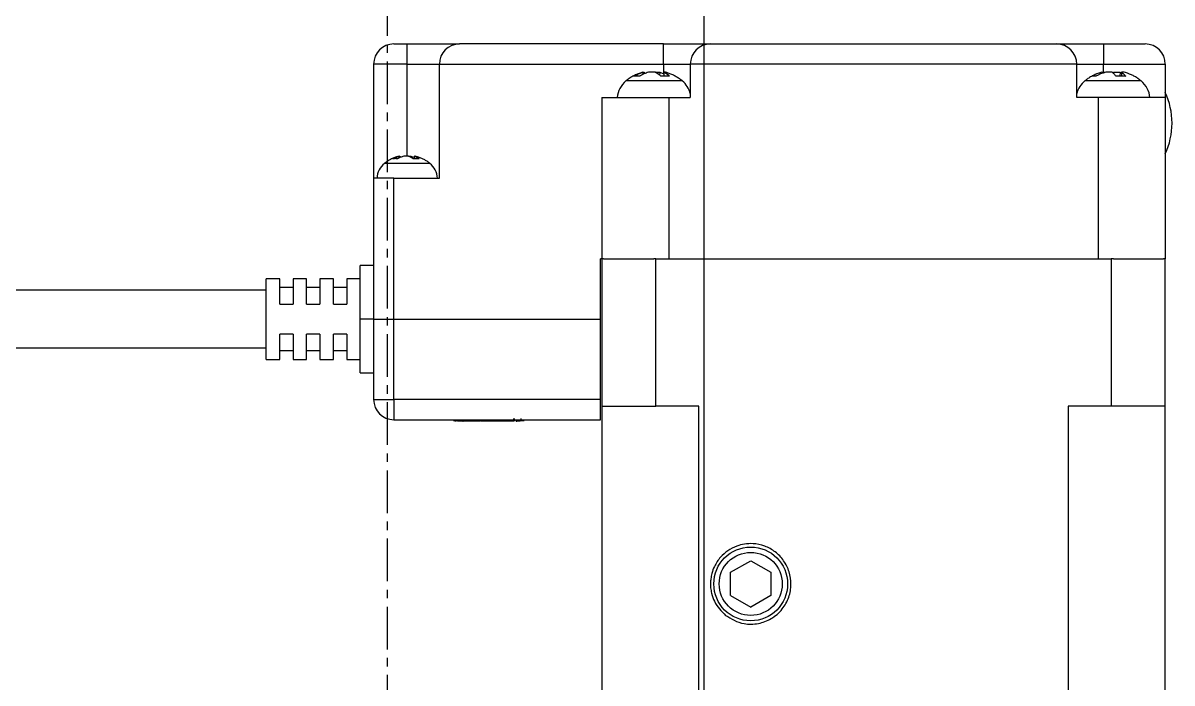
# Model space of a CAD drawing. Extents: x 500 to 100500, y -14500 to 21140.
# Drawn here: x 7357.6 to 7443.2, y -9744.6 to -9695.4 of the extents above; entities that cross this region are included whole.
import ezdxf

# ---------------------------------------------------------------- set-up
doc = ezdxf.new("R2010")
doc.units = 0
doc.linetypes.add('CENTER', pattern=[10.16, 6.35, -1.27, 1.27, -1.27])
doc.layers.get('0').update_dxf_attribs({"linetype": 'CONTINUOUS'})
doc.layers.add('Center', color=1, linetype='CENTER')
doc.layers.add('SLD-0', color=7, linetype='CONTINUOUS')

# ---------------------------------------------------------------- blocks, each defined once
blk = doc.blocks.new('KJ특성 TURN')
at = {"layer": 'Center', "ltscale": 0.5}
blk.add_line((9197.784, -70811.089), (9197.784, -71397.089), dxfattribs=at)
at = {"layer": 'SLD-0'}
for p, q in [((9198.284, -70835.189), (9199.284, -70835.189)), ((9199.284, -70836.689), (9199.284, -70835.189)), ((9218.384, -70835.189), (9203.184, -70835.189)), ((9218.384, -70836.689), (9218.384, -70835.189)), ((9221.884, -70835.189), (9247.684, -70835.189)), ((9251.184, -70835.189), (9251.184, -70836.689)), ((9251.184, -70835.189), (9254.284, -70835.189)), ((9199.284, -70836.689), (9196.784, -70836.689)), ((9196.784, -70836.689), (9196.784, -70845.189)), ((9199.284, -70836.689), (9201.684, -70836.689)), ((9199.284, -70843.557), (9199.284, -70836.689)), ((9201.684, -70836.689), (9218.384, -70836.689)), ((9201.684, -70845.189), (9201.684, -70836.689)), ((9218.384, -70836.689), (9220.384, -70836.689)), ((9218.384, -70836.689), (9218.384, -70837.399)), ((9220.384, -70836.689), (9220.384, -70839.189)), ((9249.184, -70836.689), (9220.384, -70836.689)), ((9249.184, -70839.189), (9249.184, -70836.689)), ((9249.184, -70836.689), (9251.184, -70836.689)), ((9251.184, -70836.689), (9255.784, -70836.689)), ((9251.184, -70837.298), (9251.184, -70836.689)), ((9255.784, -70836.689), (9255.784, -70839.189)), ((9216.849, -70837.298), (9216.845, -70837.298)), ((9216.849, -70837.298), (9216.956, -70837.298)), ((9216.859, -70837.456), (9216.849, -70837.298)), ((9216.956, -70837.298), (9216.961, -70837.408)), ((9217.765, -70837.298), (9217.266, -70837.298)), ((9217.765, -70837.298), (9218.103, -70837.298)), ((9218.103, -70837.298), (9218.088, -70837.514)), ((9218.103, -70837.298), (9218.407, -70837.408)), ((9218.412, -70837.298), (9218.399, -70837.587)), ((9218.524, -70837.298), (9218.412, -70837.298)), ((9251.048, -70837.298), (9251.243, -70837.298)), ((9251.243, -70837.298), (9251.245, -70837.333)), ((9251.813, -70837.298), (9251.342, -70837.298)), ((9251.884, -70837.354), (9251.955, -70837.298)), ((9251.955, -70837.298), (9252.427, -70837.298)), ((9251.959, -70837.414), (9251.955, -70837.298)), ((9252.427, -70837.298), (9252.405, -70837.583)), ((9252.525, -70837.298), (9252.516, -70837.581)), ((9252.721, -70837.298), (9252.525, -70837.298)), ((9219.787, -70837.946), (9215.581, -70837.946)), ((9249.941, -70837.946), (9249.781, -70837.946)), ((9253.987, -70837.946), (9249.941, -70837.946)), ((9213.784, -70839.189), (9213.784, -70851.189)), ((9213.784, -70839.189), (9218.784, -70839.189)), ((9218.784, -70839.189), (9218.784, -70851.189)), ((9218.784, -70839.189), (9220.384, -70839.189)), ((9250.784, -70839.189), (9249.184, -70839.189)), ((9250.784, -70839.189), (9250.784, -70851.189)), ((9255.784, -70839.189), (9250.784, -70839.189)), ((9255.784, -70839.189), (9255.784, -70851.189)), ((9198.693, -70843.557), (9198.684, -70843.557)), ((9198.693, -70843.557), (9198.743, -70843.557)), ((9198.7, -70843.677), (9198.693, -70843.557)), ((9198.743, -70843.557), (9198.748, -70843.654)), ((9199.386, -70843.557), (9199.024, -70843.557)), ((9199.386, -70843.557), (9199.544, -70843.557)), ((9199.544, -70843.557), (9199.539, -70843.635)), ((9200.179, -70843.748), (9199.74, -70843.748)), ((9199.825, -70843.557), (9199.816, -70843.748)), ((9199.884, -70843.557), (9199.825, -70843.557)), ((9200.303, -70844.084), (9197.594, -70844.084)), ((9200.975, -70844.084), (9200.303, -70844.084)), ((9196.784, -70845.189), (9196.784, -70855.689)), ((9198.284, -70845.189), (9196.784, -70845.189)), ((9198.284, -70855.689), (9198.284, -70845.189)), ((9198.284, -70845.189), (9201.684, -70845.189)), ((9213.684, -70855.689), (9213.684, -70851.189)), ((9213.784, -70851.189), (9213.684, -70851.189)), ((9213.784, -70851.189), (9213.784, -70862.189)), ((9213.913, -70851.189), (9213.784, -70851.189)), ((9213.913, -70851.189), (9217.655, -70851.189)), ((9217.814, -70851.189), (9217.655, -70851.189)), ((9217.814, -70862.189), (9217.814, -70851.189)), ((9217.814, -70851.189), (9251.755, -70851.189)), ((9218.784, -70851.189), (9250.784, -70851.189)), ((9251.755, -70851.189), (9251.755, -70862.189)), ((9251.913, -70851.189), (9251.755, -70851.189)), ((9251.913, -70851.189), (9255.655, -70851.189)), ((9255.784, -70851.189), (9255.655, -70851.189)), ((9255.784, -70862.189), (9255.784, -70851.189)), ((9196.784, -70851.689), (9195.784, -70851.689)), ((9195.784, -70855.689), (9195.784, -70851.689)), ((9189.784, -70852.689), (9188.784, -70852.689)), ((9188.784, -70858.689), (9188.784, -70852.689)), ((9189.784, -70854.572), (9189.784, -70852.689)), ((9191.784, -70852.689), (9190.784, -70852.689)), ((9190.784, -70852.689), (9190.784, -70854.572)), ((9191.784, -70854.572), (9191.784, -70852.689)), ((9193.784, -70852.689), (9192.784, -70852.689)), ((9192.784, -70852.689), (9192.784, -70854.572)), ((9193.784, -70854.572), (9193.784, -70852.689)), ((9195.784, -70852.689), (9194.784, -70852.689)), ((9194.784, -70852.689), (9194.784, -70854.572)), ((9188.784, -70853.539), (9168.784, -70853.539)), ((9190.784, -70853.329), (9189.784, -70853.329)), ((9192.784, -70853.329), (9191.784, -70853.329)), ((9194.784, -70853.329), (9193.784, -70853.329)), ((9189.784, -70854.572), (9190.784, -70854.572)), ((9191.784, -70854.572), (9192.784, -70854.572)), ((9193.784, -70854.572), (9194.784, -70854.572)), ((9195.784, -70859.689), (9195.784, -70855.689)), ((9196.784, -70855.689), (9195.784, -70855.689)), ((9196.784, -70855.689), (9196.784, -70861.689)), ((9196.784, -70855.689), (9198.284, -70855.689)), ((9198.284, -70861.689), (9198.284, -70855.689)), ((9198.284, -70855.689), (9213.684, -70855.689)), ((9213.684, -70861.689), (9213.684, -70855.689)), ((9190.784, -70856.807), (9189.784, -70856.807)), ((9189.784, -70858.689), (9189.784, -70856.807)), ((9190.784, -70856.807), (9190.784, -70858.689)), ((9192.784, -70856.807), (9191.784, -70856.807)), ((9191.784, -70858.689), (9191.784, -70856.807)), ((9192.784, -70856.807), (9192.784, -70858.689)), ((9194.784, -70856.807), (9193.784, -70856.807)), ((9193.784, -70858.689), (9193.784, -70856.807)), ((9194.784, -70856.807), (9194.784, -70858.689)), ((9168.784, -70857.839), (9188.784, -70857.839)), ((9190.784, -70858.049), (9189.784, -70858.049)), ((9192.784, -70858.049), (9191.784, -70858.049)), ((9194.784, -70858.049), (9193.784, -70858.049)), ((9188.784, -70858.689), (9189.784, -70858.689)), ((9190.784, -70858.689), (9191.784, -70858.689)), ((9192.784, -70858.689), (9193.784, -70858.689)), ((9194.784, -70858.689), (9195.784, -70858.689)), ((9195.784, -70859.689), (9196.784, -70859.689)), ((9196.784, -70861.689), (9198.284, -70861.689)), ((9213.684, -70861.689), (9198.284, -70861.689)), ((9198.284, -70861.689), (9198.284, -70863.189)), ((9213.684, -70863.189), (9213.684, -70861.689)), ((9213.784, -70862.189), (9213.784, -70900.189)), ((9213.784, -70862.189), (9217.814, -70862.189)), ((9221.018, -70862.189), (9217.814, -70862.189)), ((9221.018, -70900.189), (9221.018, -70862.189)), ((9251.755, -70862.189), (9248.55, -70862.189)), ((9248.55, -70862.189), (9248.55, -70900.189)), ((9255.784, -70862.189), (9251.755, -70862.189)), ((9255.784, -70900.189), (9255.784, -70862.189)), ((9198.284, -70863.189), (9213.684, -70863.189)), ((9202.785, -70863.289), (9202.785, -70863.189)), ((9202.785, -70863.289), (9202.785, -70863.189)), ((9202.785, -70863.289), (9202.785, -70863.189)), ((9202.786, -70863.289), (9202.786, -70863.189)), ((9202.787, -70863.289), (9202.787, -70863.189)), ((9202.788, -70863.289), (9202.788, -70863.189)), ((9202.789, -70863.289), (9202.789, -70863.189)), ((9202.791, -70863.289), (9202.789, -70863.289)), ((9202.791, -70863.289), (9202.791, -70863.189)), ((9202.792, -70863.289), (9202.791, -70863.289)), ((9202.792, -70863.289), (9202.792, -70863.189)), ((9202.794, -70863.289), (9202.792, -70863.289)), ((9202.794, -70863.289), (9202.794, -70863.189)), ((9202.797, -70863.289), (9202.794, -70863.289)), ((9202.797, -70863.289), (9202.797, -70863.189)), ((9202.799, -70863.289), (9202.799, -70863.189)), ((9202.801, -70863.289), (9202.801, -70863.189)), ((9202.804, -70863.289), (9202.804, -70863.189)), ((9202.807, -70863.289), (9202.807, -70863.189)), ((9202.809, -70863.289), (9202.809, -70863.189)), ((9202.812, -70863.289), (9202.812, -70863.189)), ((9202.814, -70863.289), (9202.814, -70863.189)), ((9202.817, -70863.289), (9202.817, -70863.189)), ((9202.82, -70863.289), (9202.82, -70863.189)), ((9202.823, -70863.289), (9202.823, -70863.189)), ((9202.824, -70863.289), (9202.824, -70863.189)), ((9202.825, -70863.289), (9202.825, -70863.189)), ((9202.825, -70863.289), (9202.825, -70863.189)), ((9202.825, -70863.289), (9202.825, -70863.289)), ((9202.826, -70863.289), (9202.825, -70863.289)), ((9202.826, -70863.289), (9202.826, -70863.189)), ((9202.826, -70863.289), (9202.826, -70863.189)), ((9202.826, -70863.289), (9202.826, -70863.289)), ((9202.827, -70863.289), (9202.826, -70863.289)), ((9202.827, -70863.289), (9202.827, -70863.189)), ((9202.828, -70863.289), (9202.827, -70863.289)), ((9202.828, -70863.289), (9202.828, -70863.189)), ((9202.829, -70863.289), (9202.828, -70863.289)), ((9202.829, -70863.289), (9202.829, -70863.189)), ((9202.83, -70863.289), (9202.829, -70863.289)), ((9202.83, -70863.289), (9202.83, -70863.189)), ((9202.832, -70863.289), (9202.83, -70863.289)), ((9202.832, -70863.289), (9202.832, -70863.189)), ((9202.833, -70863.289), (9202.832, -70863.289)), ((9202.833, -70863.289), (9202.833, -70863.189)), ((9202.835, -70863.289), (9202.833, -70863.289)), ((9202.835, -70863.289), (9202.835, -70863.189)), ((9202.836, -70863.289), (9202.835, -70863.289)), ((9202.836, -70863.289), (9202.836, -70863.189)), ((9202.838, -70863.289), (9202.836, -70863.289)), ((9202.838, -70863.289), (9202.838, -70863.189)), ((9202.84, -70863.289), (9202.838, -70863.289)), ((9202.842, -70863.289), (9202.84, -70863.289)), ((9202.842, -70863.289), (9202.842, -70863.189)), ((9202.843, -70863.289), (9202.842, -70863.289)), ((9202.843, -70863.289), (9202.843, -70863.189)), ((9202.845, -70863.289), (9202.843, -70863.289)), ((9202.845, -70863.289), (9202.845, -70863.189)), ((9202.847, -70863.289), (9202.845, -70863.289)), ((9202.847, -70863.289), (9202.847, -70863.189)), ((9202.848, -70863.289), (9202.847, -70863.289)), ((9202.848, -70863.289), (9202.848, -70863.189)), ((9202.85, -70863.289), (9202.848, -70863.289)), ((9202.85, -70863.289), (9202.85, -70863.189)), ((9202.851, -70863.289), (9202.85, -70863.289)), ((9202.851, -70863.289), (9202.851, -70863.189)), ((9202.852, -70863.289), (9202.851, -70863.289)), ((9202.852, -70863.289), (9202.852, -70863.189)), ((9202.853, -70863.289), (9202.852, -70863.289)), ((9202.853, -70863.289), (9202.853, -70863.189)), ((9202.854, -70863.289), (9202.853, -70863.289)), ((9202.854, -70863.289), (9202.854, -70863.189)), ((9202.854, -70863.289), (9202.854, -70863.189)), ((9202.854, -70863.289), (9202.854, -70863.289)), ((9202.855, -70863.289), (9202.854, -70863.289)), ((9202.855, -70863.289), (9202.855, -70863.189)), ((9202.856, -70863.289), (9202.855, -70863.289)), ((9202.856, -70863.289), (9202.856, -70863.189)), ((9202.857, -70863.289), (9202.856, -70863.289)), ((9202.857, -70863.289), (9202.857, -70863.189)), ((9202.858, -70863.289), (9202.857, -70863.289)), ((9202.858, -70863.289), (9202.858, -70863.189)), ((9202.86, -70863.289), (9202.858, -70863.289)), ((9202.86, -70863.289), (9202.86, -70863.189)), ((9202.862, -70863.289), (9202.86, -70863.289)), ((9202.862, -70863.289), (9202.862, -70863.189)), ((9202.864, -70863.289), (9202.862, -70863.289)), ((9202.864, -70863.289), (9202.864, -70863.189)), ((9202.866, -70863.289), (9202.864, -70863.289)), ((9202.866, -70863.289), (9202.866, -70863.189)), ((9202.868, -70863.289), (9202.866, -70863.289)), ((9202.868, -70863.289), (9202.868, -70863.189)), ((9202.871, -70863.289), (9202.868, -70863.289)), ((9202.871, -70863.289), (9202.871, -70863.189)), ((9202.874, -70863.289), (9202.871, -70863.289)), ((9202.874, -70863.289), (9202.874, -70863.189)), ((9202.876, -70863.289), (9202.874, -70863.289)), ((9202.876, -70863.289), (9202.876, -70863.189)), ((9202.879, -70863.289), (9202.876, -70863.289)), ((9202.879, -70863.289), (9202.879, -70863.189)), ((9202.882, -70863.289), (9202.879, -70863.289)), ((9202.882, -70863.289), (9202.882, -70863.189)), ((9202.885, -70863.289), (9202.882, -70863.289)), ((9202.885, -70863.289), (9202.885, -70863.189)), ((9202.888, -70863.289), (9202.885, -70863.289)), ((9202.888, -70863.289), (9202.888, -70863.189)), ((9202.89, -70863.289), (9202.888, -70863.289)), ((9202.89, -70863.289), (9202.89, -70863.189)), ((9202.893, -70863.289), (9202.89, -70863.289)), ((9202.893, -70863.289), (9202.893, -70863.189)), ((9202.895, -70863.289), (9202.893, -70863.289)), ((9202.895, -70863.289), (9202.895, -70863.189)), ((9202.897, -70863.289), (9202.895, -70863.289)), ((9202.897, -70863.289), (9202.897, -70863.189)), ((9202.898, -70863.289), (9202.897, -70863.289)), ((9202.898, -70863.289), (9202.898, -70863.189)), ((9202.899, -70863.289), (9202.898, -70863.289)), ((9202.899, -70863.289), (9202.899, -70863.189)), ((9202.9, -70863.289), (9202.899, -70863.289)), ((9202.9, -70863.289), (9202.9, -70863.189)), ((9202.901, -70863.289), (9202.9, -70863.289)), ((9202.901, -70863.289), (9202.901, -70863.189)), ((9202.902, -70863.289), (9202.901, -70863.289)), ((9202.902, -70863.289), (9202.902, -70863.189)), ((9202.903, -70863.289), (9202.902, -70863.289)), ((9202.903, -70863.289), (9202.903, -70863.189)), ((9202.904, -70863.289), (9202.903, -70863.289)), ((9202.904, -70863.289), (9202.904, -70863.189)), ((9202.906, -70863.289), (9202.904, -70863.289)), ((9202.906, -70863.289), (9202.906, -70863.189)), ((9202.908, -70863.289), (9202.906, -70863.289)), ((9202.908, -70863.289), (9202.908, -70863.189)), ((9202.91, -70863.289), (9202.908, -70863.289)), ((9202.91, -70863.289), (9202.91, -70863.189)), ((9202.913, -70863.289), (9202.91, -70863.289)), ((9202.913, -70863.289), (9202.913, -70863.189)), ((9202.915, -70863.289), (9202.913, -70863.289)), ((9202.915, -70863.289), (9202.915, -70863.189)), ((9202.918, -70863.289), (9202.915, -70863.289)), ((9202.918, -70863.289), (9202.918, -70863.189)), ((9202.922, -70863.289), (9202.918, -70863.289)), ((9202.922, -70863.289), (9202.922, -70863.189)), ((9202.925, -70863.289), (9202.922, -70863.289)), ((9202.925, -70863.289), (9202.925, -70863.189)), ((9202.928, -70863.289), (9202.925, -70863.289)), ((9202.928, -70863.289), (9202.928, -70863.189)), ((9202.931, -70863.289), (9202.928, -70863.289)), ((9202.931, -70863.289), (9202.931, -70863.189)), ((9202.934, -70863.289), (9202.931, -70863.289)), ((9202.934, -70863.289), (9202.934, -70863.189)), ((9202.938, -70863.289), (9202.934, -70863.289)), ((9202.938, -70863.289), (9202.938, -70863.189)), ((9202.941, -70863.289), (9202.941, -70863.189)), ((9202.944, -70863.289), (9202.941, -70863.289)), ((9202.944, -70863.289), (9202.944, -70863.189)), ((9202.947, -70863.289), (9202.947, -70863.189)), ((9202.951, -70863.289), (9202.951, -70863.189)), ((9202.954, -70863.289), (9202.954, -70863.189)), ((9202.958, -70863.289), (9202.958, -70863.189)), ((9202.962, -70863.289), (9202.962, -70863.189)), ((9202.966, -70863.289), (9202.966, -70863.189)), ((9202.97, -70863.289), (9202.97, -70863.189)), ((9202.975, -70863.289), (9202.975, -70863.189)), ((9202.98, -70863.289), (9202.98, -70863.189)), ((9202.985, -70863.289), (9202.985, -70863.189)), ((9202.99, -70863.289), (9202.99, -70863.189)), ((9202.996, -70863.289), (9202.996, -70863.189)), ((9203.002, -70863.289), (9203.002, -70863.189)), ((9203.009, -70863.289), (9203.009, -70863.189)), ((9203.015, -70863.289), (9203.015, -70863.189)), ((9203.022, -70863.289), (9203.022, -70863.189)), ((9203.029, -70863.289), (9203.029, -70863.189)), ((9203.036, -70863.289), (9203.036, -70863.189)), ((9203.042, -70863.289), (9203.042, -70863.189)), ((9203.049, -70863.289), (9203.042, -70863.289)), ((9203.049, -70863.289), (9203.049, -70863.189)), ((9203.056, -70863.289), (9203.056, -70863.189)), ((9203.063, -70863.289), (9203.063, -70863.189)), ((9203.069, -70863.289), (9203.069, -70863.189)), ((9203.076, -70863.289), (9203.076, -70863.189)), ((9203.082, -70863.289), (9203.082, -70863.189)), ((9203.088, -70863.289), (9203.088, -70863.189)), ((9203.094, -70863.289), (9203.094, -70863.189)), ((9203.1, -70863.289), (9203.094, -70863.289)), ((9203.1, -70863.289), (9203.1, -70863.189)), ((9203.106, -70863.289), (9203.1, -70863.289)), ((9203.106, -70863.289), (9203.106, -70863.189)), ((9203.112, -70863.289), (9203.106, -70863.289)), ((9203.112, -70863.289), (9203.112, -70863.189)), ((9203.118, -70863.289), (9203.112, -70863.289)), ((9203.118, -70863.289), (9203.118, -70863.189)), ((9203.123, -70863.289), (9203.118, -70863.289)), ((9203.123, -70863.289), (9203.123, -70863.189)), ((9203.129, -70863.289), (9203.123, -70863.289)), ((9203.129, -70863.289), (9203.129, -70863.189)), ((9203.135, -70863.289), (9203.129, -70863.289)), ((9203.135, -70863.289), (9203.135, -70863.189)), ((9203.14, -70863.289), (9203.135, -70863.289)), ((9203.14, -70863.289), (9203.14, -70863.189)), ((9203.146, -70863.289), (9203.14, -70863.289)), ((9203.146, -70863.289), (9203.146, -70863.189)), ((9203.152, -70863.289), (9203.146, -70863.289)), ((9203.152, -70863.289), (9203.152, -70863.189)), ((9203.158, -70863.289), (9203.152, -70863.289)), ((9203.158, -70863.289), (9203.158, -70863.189)), ((9203.164, -70863.289), (9203.158, -70863.289)), ((9203.164, -70863.289), (9203.164, -70863.189)), ((9203.17, -70863.289), (9203.164, -70863.289)), ((9203.17, -70863.289), (9203.17, -70863.189)), ((9203.177, -70863.289), (9203.17, -70863.289)), ((9203.177, -70863.289), (9203.177, -70863.189)), ((9203.183, -70863.289), (9203.177, -70863.289)), ((9203.183, -70863.289), (9203.183, -70863.189)), ((9203.19, -70863.289), (9203.183, -70863.289)), ((9203.19, -70863.289), (9203.19, -70863.189)), ((9203.197, -70863.289), (9203.19, -70863.289)), ((9203.197, -70863.289), (9203.197, -70863.189)), ((9203.204, -70863.289), (9203.197, -70863.289)), ((9203.204, -70863.289), (9203.204, -70863.189)), ((9203.212, -70863.289), (9203.204, -70863.289)), ((9203.212, -70863.289), (9203.212, -70863.189)), ((9203.22, -70863.289), (9203.212, -70863.289)), ((9203.22, -70863.289), (9203.22, -70863.189)), ((9203.228, -70863.289), (9203.22, -70863.289)), ((9203.228, -70863.289), (9203.228, -70863.189)), ((9203.236, -70863.289), (9203.228, -70863.289)), ((9203.236, -70863.289), (9203.236, -70863.189)), ((9203.245, -70863.289), (9203.236, -70863.289)), ((9203.245, -70863.289), (9203.245, -70863.189)), ((9203.254, -70863.289), (9203.245, -70863.289)), ((9203.254, -70863.289), (9203.254, -70863.189)), ((9203.264, -70863.289), (9203.254, -70863.289)), ((9203.264, -70863.289), (9203.264, -70863.189)), ((9203.274, -70863.289), (9203.264, -70863.289)), ((9203.274, -70863.289), (9203.274, -70863.189)), ((9203.284, -70863.289), (9203.284, -70863.189)), ((9203.294, -70863.289), (9203.284, -70863.289)), ((9203.294, -70863.289), (9203.294, -70863.189)), ((9203.304, -70863.289), (9203.294, -70863.289)), ((9203.304, -70863.289), (9203.304, -70863.189)), ((9203.315, -70863.289), (9203.304, -70863.289)), ((9203.315, -70863.289), (9203.315, -70863.189)), ((9203.325, -70863.289), (9203.315, -70863.289)), ((9203.325, -70863.289), (9203.325, -70863.189)), ((9203.335, -70863.289), (9203.325, -70863.289)), ((9203.335, -70863.289), (9203.335, -70863.189)), ((9203.344, -70863.289), (9203.335, -70863.289)), ((9203.344, -70863.289), (9203.344, -70863.189)), ((9203.354, -70863.289), (9203.344, -70863.289)), ((9203.354, -70863.289), (9203.354, -70863.189)), ((9203.363, -70863.289), (9203.354, -70863.289)), ((9203.363, -70863.289), (9203.363, -70863.189)), ((9203.372, -70863.289), (9203.363, -70863.289)), ((9203.372, -70863.289), (9203.372, -70863.189)), ((9203.381, -70863.289), (9203.372, -70863.289)), ((9203.381, -70863.289), (9203.381, -70863.189)), ((9203.39, -70863.289), (9203.381, -70863.289)), ((9203.39, -70863.289), (9203.39, -70863.189)), ((9203.399, -70863.289), (9203.39, -70863.289)), ((9203.399, -70863.289), (9203.399, -70863.189)), ((9203.409, -70863.289), (9203.399, -70863.289)), ((9203.409, -70863.289), (9203.409, -70863.189)), ((9203.418, -70863.289), (9203.409, -70863.289)), ((9203.418, -70863.289), (9203.418, -70863.189)), ((9203.428, -70863.289), (9203.418, -70863.289)), ((9203.428, -70863.289), (9203.428, -70863.189)), ((9203.437, -70863.289), (9203.428, -70863.289)), ((9203.433, -70863.289), (9203.442, -70863.289)), ((9203.437, -70863.289), (9203.437, -70863.189)), ((9203.447, -70863.289), (9203.437, -70863.289)), ((9203.442, -70863.289), (9203.452, -70863.289)), ((9203.447, -70863.289), (9203.447, -70863.189)), ((9203.456, -70863.289), (9203.447, -70863.289)), ((9203.456, -70863.289), (9203.456, -70863.189)), ((9203.465, -70863.289), (9203.456, -70863.289)), ((9203.465, -70863.289), (9203.465, -70863.189)), ((9203.473, -70863.289), (9203.465, -70863.289)), ((9203.473, -70863.289), (9203.473, -70863.189)), ((9203.481, -70863.289), (9203.473, -70863.289)), ((9203.481, -70863.289), (9203.481, -70863.189)), ((9203.488, -70863.289), (9203.481, -70863.289)), ((9203.488, -70863.289), (9203.488, -70863.189)), ((9203.495, -70863.289), (9203.488, -70863.289)), ((9203.495, -70863.289), (9203.495, -70863.189)), ((9203.501, -70863.289), (9203.495, -70863.289)), ((9203.501, -70863.289), (9203.501, -70863.189)), ((9203.507, -70863.289), (9203.501, -70863.289)), ((9203.507, -70863.289), (9203.507, -70863.189)), ((9203.512, -70863.289), (9203.507, -70863.289)), ((9203.512, -70863.289), (9203.512, -70863.189)), ((9203.517, -70863.289), (9203.512, -70863.289)), ((9203.517, -70863.289), (9203.517, -70863.189)), ((9203.522, -70863.289), (9203.517, -70863.289)), ((9203.522, -70863.289), (9203.522, -70863.189)), ((9203.527, -70863.289), (9203.522, -70863.289)), ((9203.527, -70863.289), (9203.527, -70863.189)), ((9203.531, -70863.289), (9203.527, -70863.289)), ((9203.531, -70863.289), (9203.531, -70863.189)), ((9203.536, -70863.289), (9203.531, -70863.289)), ((9203.536, -70863.289), (9203.536, -70863.189)), ((9203.54, -70863.289), (9203.536, -70863.289)), ((9203.54, -70863.289), (9203.54, -70863.189)), ((9203.545, -70863.289), (9203.54, -70863.289)), ((9203.545, -70863.289), (9203.545, -70863.189)), ((9203.549, -70863.289), (9203.545, -70863.289)), ((9203.549, -70863.289), (9203.549, -70863.189)), ((9203.552, -70863.289), (9203.549, -70863.289)), ((9203.552, -70863.289), (9203.552, -70863.189)), ((9203.556, -70863.289), (9203.552, -70863.289)), ((9203.556, -70863.289), (9203.556, -70863.189)), ((9203.559, -70863.289), (9203.556, -70863.289)), ((9203.559, -70863.289), (9203.559, -70863.189)), ((9203.562, -70863.289), (9203.559, -70863.289)), ((9203.562, -70863.289), (9203.562, -70863.189)), ((9203.564, -70863.289), (9203.562, -70863.289)), ((9203.564, -70863.289), (9203.564, -70863.189)), ((9203.566, -70863.289), (9203.564, -70863.289)), ((9203.566, -70863.289), (9203.566, -70863.189)), ((9203.568, -70863.289), (9203.566, -70863.289)), ((9203.568, -70863.289), (9203.568, -70863.189)), ((9203.569, -70863.289), (9203.568, -70863.289)), ((9203.569, -70863.289), (9203.569, -70863.189)), ((9203.569, -70863.289), (9203.569, -70863.189)), ((9203.569, -70863.289), (9203.569, -70863.289)), ((9203.57, -70863.289), (9203.569, -70863.289)), ((9203.57, -70863.289), (9203.57, -70863.189)), ((9203.57, -70863.289), (9203.57, -70863.289)), ((9203.575, -70863.289), (9203.575, -70863.189)), ((9203.583, -70863.289), (9203.583, -70863.189)), ((9203.591, -70863.289), (9203.583, -70863.289)), ((9203.591, -70863.289), (9203.591, -70863.189)), ((9203.598, -70863.289), (9203.591, -70863.289)), ((9203.598, -70863.289), (9203.598, -70863.189)), ((9203.607, -70863.289), (9203.598, -70863.289)), ((9203.607, -70863.289), (9203.607, -70863.189)), ((9203.615, -70863.289), (9203.607, -70863.289)), ((9203.615, -70863.289), (9203.615, -70863.189)), ((9203.624, -70863.289), (9203.615, -70863.289)), ((9203.624, -70863.289), (9203.624, -70863.189)), ((9203.633, -70863.289), (9203.624, -70863.289)), ((9203.633, -70863.289), (9203.633, -70863.189)), ((9203.643, -70863.289), (9203.633, -70863.289)), ((9203.643, -70863.289), (9203.643, -70863.189)), ((9203.653, -70863.289), (9203.643, -70863.289)), ((9203.653, -70863.289), (9203.653, -70863.189)), ((9203.664, -70863.289), (9203.653, -70863.289)), ((9203.664, -70863.289), (9203.664, -70863.189)), ((9203.675, -70863.289), (9203.664, -70863.289)), ((9203.675, -70863.289), (9203.675, -70863.189)), ((9203.686, -70863.289), (9203.675, -70863.289)), ((9203.686, -70863.289), (9203.686, -70863.189)), ((9203.697, -70863.289), (9203.686, -70863.289)), ((9203.697, -70863.289), (9203.697, -70863.189)), ((9203.708, -70863.289), (9203.697, -70863.289)), ((9203.708, -70863.289), (9203.708, -70863.189)), ((9203.719, -70863.289), (9203.708, -70863.289)), ((9203.719, -70863.289), (9203.719, -70863.189)), ((9203.73, -70863.289), (9203.719, -70863.289)), ((9203.73, -70863.289), (9203.73, -70863.189)), ((9203.741, -70863.289), (9203.73, -70863.289)), ((9203.741, -70863.289), (9203.741, -70863.189)), ((9203.75, -70863.289), (9203.741, -70863.289)), ((9203.75, -70863.289), (9203.75, -70863.189)), ((9203.76, -70863.289), (9203.75, -70863.289)), ((9203.76, -70863.289), (9203.76, -70863.189)), ((9203.768, -70863.289), (9203.76, -70863.289)), ((9203.768, -70863.289), (9203.768, -70863.189)), ((9203.776, -70863.289), (9203.768, -70863.289)), ((9203.776, -70863.289), (9203.776, -70863.189)), ((9203.784, -70863.289), (9203.776, -70863.289)), ((9203.784, -70863.289), (9203.784, -70863.189)), ((9203.791, -70863.289), (9203.784, -70863.289)), ((9203.791, -70863.289), (9203.791, -70863.189)), ((9203.798, -70863.289), (9203.791, -70863.289)), ((9203.798, -70863.289), (9203.798, -70863.189)), ((9203.805, -70863.289), (9203.798, -70863.289)), ((9203.805, -70863.289), (9203.805, -70863.189)), ((9203.811, -70863.289), (9203.805, -70863.289)), ((9203.811, -70863.289), (9203.811, -70863.189)), ((9203.817, -70863.289), (9203.811, -70863.289)), ((9203.817, -70863.289), (9203.817, -70863.189)), ((9203.822, -70863.289), (9203.817, -70863.289)), ((9203.822, -70863.289), (9203.822, -70863.189)), ((9203.827, -70863.289), (9203.822, -70863.289)), ((9203.827, -70863.289), (9203.827, -70863.189)), ((9203.832, -70863.289), (9203.827, -70863.289)), ((9203.832, -70863.289), (9203.832, -70863.189)), ((9203.837, -70863.289), (9203.832, -70863.289)), ((9203.837, -70863.289), (9203.837, -70863.189)), ((9203.842, -70863.289), (9203.837, -70863.289)), ((9203.842, -70863.289), (9203.842, -70863.189)), ((9203.847, -70863.289), (9203.842, -70863.289)), ((9203.847, -70863.289), (9203.847, -70863.189)), ((9203.851, -70863.289), (9203.847, -70863.289)), ((9203.851, -70863.289), (9203.851, -70863.189)), ((9203.856, -70863.289), (9203.851, -70863.289)), ((9203.856, -70863.289), (9203.856, -70863.189)), ((9203.86, -70863.289), (9203.856, -70863.289)), ((9203.86, -70863.289), (9203.86, -70863.189)), ((9203.865, -70863.289), (9203.86, -70863.289)), ((9203.865, -70863.289), (9203.865, -70863.189)), ((9203.87, -70863.289), (9203.865, -70863.289)), ((9203.87, -70863.289), (9203.87, -70863.189)), ((9203.875, -70863.289), (9203.87, -70863.289)), ((9203.875, -70863.289), (9203.875, -70863.189)), ((9203.88, -70863.289), (9203.875, -70863.289)), ((9203.88, -70863.289), (9203.88, -70863.189)), ((9203.885, -70863.289), (9203.88, -70863.289)), ((9203.885, -70863.289), (9203.885, -70863.189)), ((9203.89, -70863.289), (9203.885, -70863.289)), ((9203.89, -70863.289), (9203.89, -70863.189)), ((9203.896, -70863.289), (9203.89, -70863.289)), ((9203.896, -70863.289), (9203.896, -70863.189)), ((9203.902, -70863.289), (9203.896, -70863.289)), ((9203.902, -70863.289), (9203.902, -70863.189)), ((9203.908, -70863.289), (9203.902, -70863.289)), ((9203.908, -70863.289), (9203.908, -70863.189)), ((9203.914, -70863.289), (9203.908, -70863.289)), ((9203.914, -70863.289), (9203.914, -70863.189)), ((9203.92, -70863.289), (9203.914, -70863.289)), ((9203.92, -70863.289), (9203.92, -70863.189)), ((9203.927, -70863.289), (9203.92, -70863.289)), ((9203.927, -70863.289), (9203.927, -70863.189)), ((9203.933, -70863.289), (9203.927, -70863.289)), ((9203.933, -70863.289), (9203.933, -70863.189)), ((9203.94, -70863.289), (9203.933, -70863.289)), ((9203.94, -70863.289), (9203.94, -70863.189)), ((9203.947, -70863.289), (9203.94, -70863.289)), ((9203.947, -70863.289), (9203.947, -70863.189)), ((9203.953, -70863.289), (9203.947, -70863.289)), ((9203.953, -70863.289), (9203.953, -70863.189)), ((9203.96, -70863.289), (9203.953, -70863.289)), ((9203.96, -70863.289), (9203.96, -70863.189)), ((9203.967, -70863.289), (9203.96, -70863.289)), ((9203.967, -70863.289), (9203.967, -70863.189)), ((9203.973, -70863.289), (9203.967, -70863.289)), ((9203.973, -70863.289), (9203.973, -70863.189)), ((9203.979, -70863.289), (9203.973, -70863.289)), ((9203.979, -70863.289), (9203.979, -70863.189)), ((9203.985, -70863.289), (9203.979, -70863.289)), ((9203.985, -70863.289), (9203.985, -70863.189)), ((9203.99, -70863.289), (9203.985, -70863.289)), ((9203.99, -70863.289), (9203.99, -70863.189)), ((9203.995, -70863.289), (9203.99, -70863.289)), ((9203.995, -70863.289), (9203.995, -70863.189)), ((9204, -70863.289), (9203.995, -70863.289)), ((9204, -70863.289), (9204, -70863.189)), ((9204.004, -70863.289), (9204, -70863.289)), ((9204.004, -70863.289), (9204.004, -70863.189)), ((9204.008, -70863.289), (9204.004, -70863.289)), ((9204.008, -70863.289), (9204.008, -70863.189)), ((9204.012, -70863.289), (9204.008, -70863.289)), ((9204.012, -70863.289), (9204.012, -70863.189)), ((9204.016, -70863.289), (9204.012, -70863.289)), ((9204.016, -70863.289), (9204.016, -70863.189)), ((9204.019, -70863.289), (9204.016, -70863.289)), ((9204.019, -70863.289), (9204.019, -70863.189)), ((9204.023, -70863.289), (9204.019, -70863.289)), ((9204.023, -70863.289), (9204.023, -70863.189)), ((9204.026, -70863.289), (9204.023, -70863.289)), ((9204.026, -70863.289), (9204.026, -70863.189)), ((9204.03, -70863.289), (9204.026, -70863.289)), ((9204.03, -70863.289), (9204.03, -70863.189)), ((9204.033, -70863.289), (9204.03, -70863.289)), ((9204.033, -70863.289), (9204.033, -70863.189)), ((9204.036, -70863.289), (9204.033, -70863.289)), ((9204.036, -70863.289), (9204.036, -70863.189)), ((9204.038, -70863.289), (9204.036, -70863.289)), ((9204.038, -70863.289), (9204.038, -70863.189)), ((9204.041, -70863.289), (9204.038, -70863.289)), ((9204.041, -70863.289), (9204.041, -70863.189)), ((9204.043, -70863.289), (9204.041, -70863.289)), ((9204.043, -70863.289), (9204.043, -70863.189)), ((9204.045, -70863.289), (9204.043, -70863.289)), ((9204.045, -70863.289), (9204.045, -70863.189)), ((9204.047, -70863.289), (9204.045, -70863.289)), ((9204.047, -70863.289), (9204.047, -70863.189)), ((9204.049, -70863.289), (9204.047, -70863.289)), ((9204.049, -70863.289), (9204.049, -70863.189)), ((9204.05, -70863.289), (9204.049, -70863.289)), ((9204.05, -70863.289), (9204.05, -70863.189)), ((9204.051, -70863.289), (9204.05, -70863.289)), ((9204.051, -70863.289), (9204.051, -70863.189)), ((9204.052, -70863.289), (9204.051, -70863.289)), ((9204.052, -70863.289), (9204.052, -70863.189)), ((9204.053, -70863.289), (9204.052, -70863.289)), ((9204.053, -70863.289), (9204.053, -70863.189)), ((9204.053, -70863.289), (9204.053, -70863.189)), ((9204.053, -70863.289), (9204.053, -70863.189)), ((9204.053, -70863.289), (9204.053, -70863.289)), ((9204.053, -70863.289), (9204.053, -70863.289)), ((9204.053, -70863.289), (9204.053, -70863.289)), ((9204.054, -70863.289), (9204.054, -70863.189)), ((9204.062, -70863.289), (9204.062, -70863.189)), ((9204.07, -70863.289), (9204.068, -70863.289)), ((9204.07, -70863.289), (9204.07, -70863.189)), ((9204.078, -70863.289), (9204.07, -70863.289)), ((9204.078, -70863.289), (9204.078, -70863.189)), ((9204.083, -70863.189), (9204.083, -70863.289)), ((9204.393, -70863.289), (9204.393, -70863.189)), ((9204.704, -70863.289), (9204.704, -70863.189)), ((9205.44, -70863.189), (9205.44, -70863.289)), ((9206.51, -70863.289), (9206.51, -70863.189)), ((9206.58, -70863.289), (9206.58, -70863.189)), ((9206.581, -70863.289), (9206.581, -70863.189)), ((9206.597, -70863.289), (9206.581, -70863.289)), ((9206.597, -70863.289), (9206.597, -70863.189)), ((9206.613, -70863.289), (9206.597, -70863.289)), ((9206.613, -70863.289), (9206.613, -70863.189)), ((9206.629, -70863.289), (9206.613, -70863.289)), ((9206.629, -70863.289), (9206.629, -70863.189)), ((9206.644, -70863.289), (9206.629, -70863.289)), ((9206.644, -70863.289), (9206.644, -70863.189)), ((9206.659, -70863.289), (9206.644, -70863.289)), ((9206.659, -70863.289), (9206.659, -70863.189)), ((9206.674, -70863.289), (9206.659, -70863.289)), ((9206.674, -70863.289), (9206.674, -70863.189)), ((9206.689, -70863.289), (9206.674, -70863.289)), ((9206.689, -70863.289), (9206.689, -70863.189)), ((9206.705, -70863.289), (9206.689, -70863.289)), ((9206.705, -70863.289), (9206.705, -70863.189)), ((9206.721, -70863.289), (9206.705, -70863.289)), ((9206.721, -70863.289), (9206.721, -70863.189)), ((9206.738, -70863.289), (9206.721, -70863.289)), ((9206.738, -70863.289), (9206.738, -70863.189)), ((9206.755, -70863.289), (9206.738, -70863.289)), ((9206.755, -70863.289), (9206.755, -70863.189)), ((9206.773, -70863.289), (9206.755, -70863.289)), ((9206.773, -70863.289), (9206.773, -70863.189)), ((9206.792, -70863.289), (9206.773, -70863.289)), ((9206.792, -70863.289), (9206.792, -70863.189)), ((9206.811, -70863.289), (9206.792, -70863.289)), ((9206.811, -70863.289), (9206.811, -70863.189)), ((9206.831, -70863.289), (9206.811, -70863.289)), ((9206.831, -70863.289), (9206.831, -70863.189)), ((9206.85, -70863.289), (9206.831, -70863.289)), ((9206.85, -70863.289), (9206.85, -70863.189)), ((9206.869, -70863.289), (9206.85, -70863.289)), ((9206.869, -70863.289), (9206.869, -70863.189)), ((9206.887, -70863.289), (9206.869, -70863.289)), ((9206.887, -70863.289), (9206.887, -70863.189)), ((9206.904, -70863.289), (9206.887, -70863.289)), ((9206.904, -70863.289), (9206.904, -70863.189)), ((9206.92, -70863.289), (9206.904, -70863.289)), ((9206.92, -70863.289), (9206.92, -70863.189)), ((9206.934, -70863.289), (9206.92, -70863.289)), ((9206.934, -70863.289), (9206.934, -70863.189)), ((9206.948, -70863.289), (9206.934, -70863.289)), ((9206.948, -70863.289), (9206.948, -70863.189)), ((9206.961, -70863.289), (9206.948, -70863.289)), ((9206.961, -70863.289), (9206.961, -70863.189)), ((9206.974, -70863.289), (9206.961, -70863.289)), ((9206.974, -70863.289), (9206.974, -70863.189)), ((9206.986, -70863.289), (9206.974, -70863.289)), ((9206.986, -70863.289), (9206.986, -70863.189)), ((9206.997, -70863.289), (9206.986, -70863.289)), ((9206.997, -70863.289), (9206.997, -70863.189)), ((9207.009, -70863.289), (9206.997, -70863.289)), ((9207.009, -70863.289), (9207.009, -70863.189)), ((9207.02, -70863.289), (9207.009, -70863.289)), ((9207.02, -70863.289), (9207.02, -70863.189)), ((9207.031, -70863.289), (9207.02, -70863.289)), ((9207.031, -70863.289), (9207.031, -70863.189)), ((9207.043, -70863.289), (9207.031, -70863.289)), ((9207.043, -70863.289), (9207.043, -70863.189)), ((9207.054, -70863.289), (9207.043, -70863.289)), ((9207.054, -70863.289), (9207.054, -70863.189)), ((9207.065, -70863.289), (9207.054, -70863.289)), ((9207.065, -70863.289), (9207.065, -70863.189)), ((9207.077, -70863.289), (9207.065, -70863.289)), ((9207.077, -70863.289), (9207.077, -70863.189)), ((9207.088, -70863.289), (9207.077, -70863.289)), ((9207.088, -70863.289), (9207.088, -70863.189)), ((9207.099, -70863.289), (9207.088, -70863.289)), ((9207.099, -70863.289), (9207.099, -70863.189)), ((9207.11, -70863.289), (9207.099, -70863.289)), ((9207.11, -70863.289), (9207.11, -70863.189)), ((9207.121, -70863.289), (9207.11, -70863.289)), ((9207.121, -70863.289), (9207.121, -70863.189)), ((9207.132, -70863.289), (9207.121, -70863.289)), ((9207.132, -70863.289), (9207.132, -70863.189)), ((9207.143, -70863.289), (9207.132, -70863.289)), ((9207.143, -70863.289), (9207.143, -70863.189)), ((9207.153, -70863.289), (9207.143, -70863.289)), ((9207.153, -70863.289), (9207.153, -70863.189)), ((9207.162, -70863.289), (9207.153, -70863.289)), ((9207.171, -70863.289), (9207.162, -70863.289)), ((9207.171, -70863.289), (9207.171, -70863.189)), ((9207.18, -70863.289), (9207.171, -70863.289)), ((9207.18, -70863.289), (9207.18, -70863.189)), ((9207.187, -70863.289), (9207.18, -70863.289)), ((9207.187, -70863.289), (9207.187, -70863.189)), ((9207.194, -70863.289), (9207.187, -70863.289)), ((9207.194, -70863.289), (9207.194, -70863.189)), ((9207.2, -70863.289), (9207.194, -70863.289)), ((9207.2, -70863.289), (9207.2, -70863.189)), ((9207.205, -70863.289), (9207.2, -70863.289)), ((9207.205, -70863.289), (9207.205, -70863.189)), ((9207.209, -70863.289), (9207.205, -70863.289)), ((9207.209, -70863.289), (9207.209, -70863.189)), ((9207.214, -70863.289), (9207.209, -70863.289)), ((9207.214, -70863.289), (9207.214, -70863.189)), ((9207.217, -70863.289), (9207.214, -70863.289)), ((9207.217, -70863.289), (9207.217, -70863.189)), ((9207.22, -70863.289), (9207.217, -70863.289)), ((9207.22, -70863.289), (9207.22, -70863.189)), ((9207.223, -70863.289), (9207.22, -70863.289)), ((9207.223, -70863.289), (9207.223, -70863.189)), ((9207.226, -70863.289), (9207.223, -70863.289)), ((9207.226, -70863.289), (9207.226, -70863.189)), ((9207.228, -70863.289), (9207.226, -70863.289)), ((9207.228, -70863.289), (9207.228, -70863.189)), ((9207.23, -70863.289), (9207.228, -70863.289)), ((9207.23, -70863.289), (9207.23, -70863.189)), ((9207.231, -70863.289), (9207.23, -70863.289)), ((9207.231, -70863.289), (9207.231, -70863.189)), ((9207.233, -70863.289), (9207.231, -70863.289)), ((9207.233, -70863.289), (9207.233, -70863.189)), ((9207.234, -70863.289), (9207.233, -70863.289)), ((9207.234, -70863.289), (9207.234, -70863.189)), ((9207.236, -70863.289), (9207.234, -70863.289)), ((9207.236, -70863.289), (9207.236, -70863.189)), ((9207.237, -70863.289), (9207.236, -70863.289)), ((9207.237, -70863.289), (9207.237, -70863.189)), ((9207.238, -70863.289), (9207.237, -70863.289)), ((9207.238, -70863.289), (9207.238, -70863.189)), ((9207.24, -70863.289), (9207.238, -70863.289)), ((9207.24, -70863.289), (9207.24, -70863.089)), ((9207.243, -70863.289), (9207.243, -70863.089)), ((9207.289, -70863.289), (9207.289, -70863.089)), ((9207.395, -70863.289), (9207.412, -70863.289)), ((9207.412, -70863.289), (9207.412, -70863.189)), ((9207.412, -70863.289), (9207.429, -70863.289)), ((9207.429, -70863.289), (9207.429, -70863.189)), ((9207.429, -70863.289), (9207.445, -70863.289)), ((9207.445, -70863.289), (9207.445, -70863.189)), ((9207.445, -70863.289), (9207.461, -70863.289)), ((9207.461, -70863.289), (9207.461, -70863.189)), ((9207.476, -70863.289), (9207.476, -70863.189)), ((9207.48, -70863.289), (9207.478, -70863.289)), ((9207.603, -70863.289), (9207.48, -70863.289)), ((9207.484, -70863.289), (9207.482, -70863.289)), ((9207.486, -70863.289), (9207.484, -70863.289)), ((9207.487, -70863.289), (9207.486, -70863.289)), ((9207.601, -70863.289), (9207.487, -70863.289)), ((9207.491, -70863.289), (9207.489, -70863.289)), ((9207.493, -70863.289), (9207.491, -70863.289)), ((9207.492, -70863.289), (9207.492, -70863.189)), ((9207.495, -70863.289), (9207.493, -70863.289)), ((9207.498, -70863.289), (9207.495, -70863.289)), ((9207.5, -70863.289), (9207.498, -70863.289)), ((9207.503, -70863.289), (9207.5, -70863.289)), ((9207.505, -70863.289), (9207.503, -70863.289)), ((9207.508, -70863.289), (9207.505, -70863.289)), ((9207.507, -70863.289), (9207.507, -70863.189)), ((9207.511, -70863.289), (9207.508, -70863.289)), ((9207.515, -70863.289), (9207.511, -70863.289)), ((9207.519, -70863.289), (9207.515, -70863.289)), ((9207.523, -70863.289), (9207.519, -70863.289)), ((9207.521, -70863.289), (9207.521, -70863.189)), ((9207.527, -70863.289), (9207.523, -70863.289)), ((9207.532, -70863.289), (9207.527, -70863.289)), ((9207.537, -70863.289), (9207.532, -70863.289)), ((9207.535, -70863.289), (9207.535, -70863.189)), ((9207.543, -70863.289), (9207.537, -70863.289)), ((9207.548, -70863.289), (9207.543, -70863.289)), ((9207.554, -70863.289), (9207.548, -70863.289)), ((9207.549, -70863.289), (9207.549, -70863.189)), ((9207.559, -70863.289), (9207.554, -70863.289)), ((9207.565, -70863.289), (9207.559, -70863.289)), ((9207.562, -70863.289), (9207.562, -70863.189)), ((9207.57, -70863.289), (9207.565, -70863.289)), ((9207.576, -70863.289), (9207.57, -70863.289)), ((9207.575, -70863.289), (9207.575, -70863.189)), ((9207.581, -70863.289), (9207.576, -70863.289)), ((9207.587, -70863.289), (9207.581, -70863.289)), ((9207.587, -70863.289), (9207.587, -70863.189)), ((9207.592, -70863.289), (9207.587, -70863.289)), ((9207.597, -70863.289), (9207.592, -70863.289)), ((9207.602, -70863.289), (9207.597, -70863.289)), ((9207.599, -70863.289), (9207.599, -70863.189)), ((9207.606, -70863.289), (9207.602, -70863.289)), ((9207.611, -70863.289), (9207.606, -70863.289)), ((9207.611, -70863.289), (9207.611, -70863.189)), ((9207.615, -70863.289), (9207.611, -70863.289)), ((9207.619, -70863.289), (9207.615, -70863.289)), ((9207.623, -70863.289), (9207.619, -70863.289)), ((9207.622, -70863.289), (9207.622, -70863.189)), ((9207.627, -70863.289), (9207.623, -70863.289)), ((9207.631, -70863.289), (9207.627, -70863.289)), ((9207.635, -70863.289), (9207.631, -70863.289)), ((9207.633, -70863.289), (9207.633, -70863.189)), ((9207.638, -70863.289), (9207.635, -70863.289)), ((9207.641, -70863.289), (9207.638, -70863.289)), ((9207.645, -70863.289), (9207.641, -70863.289)), ((9207.643, -70863.289), (9207.643, -70863.189)), ((9207.648, -70863.289), (9207.645, -70863.289)), ((9207.651, -70863.289), (9207.648, -70863.289)), ((9207.654, -70863.289), (9207.651, -70863.289)), ((9207.653, -70863.289), (9207.653, -70863.189)), ((9207.658, -70863.289), (9207.654, -70863.289)), ((9207.661, -70863.289), (9207.658, -70863.289)), ((9207.665, -70863.289), (9207.661, -70863.289)), ((9207.663, -70863.289), (9207.663, -70863.189)), ((9207.688, -70863.289), (9207.683, -70863.289)), ((9207.693, -70863.289), (9207.688, -70863.289)), ((9207.733, -70863.289), (9207.729, -70863.289)), ((9207.738, -70863.289), (9207.733, -70863.289)), ((9207.789, -70863.289), (9207.789, -70863.089)), ((9207.793, -70863.289), (9207.793, -70863.189)), ((9207.798, -70863.289), (9207.798, -70863.189)), ((9207.803, -70863.289), (9207.803, -70863.189)), ((9207.809, -70863.289), (9207.809, -70863.189)), ((9207.816, -70863.289), (9207.816, -70863.189)), ((9207.823, -70863.289), (9207.823, -70863.189)), ((9207.83, -70863.289), (9207.83, -70863.189)), ((9207.838, -70863.289), (9207.838, -70863.189)), ((9207.846, -70863.289), (9207.846, -70863.189)), ((9207.853, -70863.289), (9207.853, -70863.189)), ((9207.861, -70863.289), (9207.861, -70863.189)), ((9207.868, -70863.289), (9207.868, -70863.189)), ((9207.874, -70863.289), (9207.874, -70863.189)), ((9207.881, -70863.289), (9207.881, -70863.189)), ((9207.887, -70863.289), (9207.887, -70863.189)), ((9207.893, -70863.289), (9207.893, -70863.189)), ((9207.898, -70863.289), (9207.898, -70863.189)), ((9207.903, -70863.289), (9207.903, -70863.189)), ((9207.908, -70863.289), (9207.908, -70863.189)), ((9207.912, -70863.289), (9207.912, -70863.189)), ((9207.916, -70863.289), (9207.916, -70863.189)), ((9207.92, -70863.289), (9207.92, -70863.189)), ((9207.923, -70863.289), (9207.923, -70863.189)), ((9207.927, -70863.289), (9207.927, -70863.189)), ((9207.93, -70863.289), (9207.93, -70863.189)), ((9207.934, -70863.289), (9207.934, -70863.189)), ((9207.937, -70863.289), (9207.937, -70863.189)), ((9207.94, -70863.289), (9207.94, -70863.189)), ((9207.943, -70863.289), (9207.943, -70863.189)), ((9207.947, -70863.289), (9207.947, -70863.189)), ((9207.95, -70863.289), (9207.95, -70863.189)), ((9207.953, -70863.289), (9207.953, -70863.189)), ((9207.956, -70863.289), (9207.956, -70863.189)), ((9207.959, -70863.289), (9207.959, -70863.189)), ((9207.961, -70863.289), (9207.961, -70863.189)), ((9207.964, -70863.289), (9207.964, -70863.189)), ((9207.966, -70863.289), (9207.966, -70863.189)), ((9207.968, -70863.289), (9207.968, -70863.189)), ((9207.97, -70863.289), (9207.97, -70863.189)), ((9207.972, -70863.289), (9207.972, -70863.189)), ((9207.973, -70863.289), (9207.973, -70863.189)), ((9207.975, -70863.289), (9207.975, -70863.189)), ((9207.976, -70863.289), (9207.976, -70863.189)), ((9207.977, -70863.289), (9207.977, -70863.189)), ((9207.977, -70863.289), (9207.977, -70863.189)), ((9207.978, -70863.289), (9207.978, -70863.189)), ((9207.978, -70863.289), (9207.978, -70863.189)), ((9207.979, -70863.289), (9207.979, -70863.189)), ((9207.979, -70863.289), (9207.979, -70863.189)), ((9207.979, -70863.289), (9207.979, -70863.189)), ((9207.979, -70863.289), (9207.979, -70863.189))]:
    blk.add_line(p, q, dxfattribs=at)
at = {"layer": 'SLD-0', "flags": 128}
for points in [[(9252.427, -70837.298), (9252.523, -70837.324), (9252.526, -70837.325)], [(9252.892, -70837.347), (9252.817, -70837.324), (9252.721, -70837.298)]]:
    blk.add_lwpolyline(points, dxfattribs=at)
at = {"layer": 'SLD-0'}
for centre, radius, start, end in [((9198.284, -70836.689), 1.5, 90, 180), ((9203.184, -70836.689), 1.5, 90, 180), ((9221.884, -70836.689), 1.5, 90, 180), ((9247.684, -70836.689), 1.5, 0, 90), ((9254.284, -70836.689), 1.5, 0, 90), ((9217.179, -70838.602), 1.43, 44.54227, 65.81105), ((9217.826, -70838.602), 1.43, 44.54227, 65.81105), ((9251.759, -70840.1), 2.891, 104.24532, 120.11571), ((9252.053, -70840.1), 2.891, 104.24532, 120.11571), ((9216.728, -70839.333), 1.8, 129.58151, 175.41394), ((9218.64, -70839.333), 1.8, 14.29888, 50.41849), ((9250.928, -70839.333), 1.8, 129.58151, 165.70112), ((9252.84, -70839.333), 1.8, 4.58606, 50.41849), ((9250.784, -70841.089), 5.5, 0, 24.61998), ((9250.784, -70841.089), 5.5, 335.38002, 0), ((9198.983, -70844.726), 1.237, 52.22067, 70.94981), ((9199.422, -70844.726), 1.237, 52.22067, 70.94981), ((9198.533, -70845.254), 1.5, 128.76672, 177.54096), ((9200.036, -70845.254), 1.5, 2.45904, 51.23328), ((9198.284, -70861.689), 1.5, 180, 270)]:
    blk.add_arc(centre, radius, start, end, dxfattribs=at)
for points, knots in [([(9199.284, -70835.189), (9199.407, -70835.189), (9199.652, -70835.189), (9200.016, -70835.189), (9200.373, -70835.189), (9200.73, -70835.189), (9201.081, -70835.189), (9201.424, -70835.189), (9201.747, -70835.189), (9202.047, -70835.189), (9202.317, -70835.189), (9202.552, -70835.189), (9202.753, -70835.189), (9202.93, -70835.189), (9203.071, -70835.189), (9203.167, -70835.189), (9203.178, -70835.189), (9203.184, -70835.189)], [0, 0, 0, 0, 0.060257, 0.1199852, 0.1797242, 0.240013, 0.3042909, 0.3686547, 0.4343003, 0.5000337, 0.5656792, 0.6314126, 0.6956905, 0.7600543, 0.840231, 0.9197855, 1, 1, 1, 1]), ([(9218.384, -70835.189), (9218.495, -70835.189), (9218.714, -70835.189), (9219.041, -70835.189), (9219.362, -70835.189), (9219.683, -70835.189), (9220.001, -70835.189), (9220.309, -70835.189), (9220.597, -70835.189), (9220.863, -70835.189), (9221.104, -70835.189), (9221.292, -70835.189), (9221.436, -70835.189), (9221.545, -70835.189), (9221.668, -70835.189), (9221.783, -70835.189), (9221.869, -70835.189), (9221.879, -70835.189), (9221.884, -70835.189)], [0, 0, 0, 0, 0.06025, 0.119972, 0.179706, 0.239992, 0.305306, 0.369956, 0.434631, 0.500018, 0.565332, 0.629982, 0.673064, 0.716361, 0.760076, 0.840243, 0.91979, 1, 1, 1, 1]), ([(9247.684, -70835.189), (9247.687, -70835.189), (9247.693, -70835.189), (9247.741, -70835.189), (9247.818, -70835.189), (9247.928, -70835.189), (9248.073, -70835.189), (9248.253, -70835.189), (9248.464, -70835.189), (9248.705, -70835.189), (9248.971, -70835.189), (9249.227, -70835.189), (9249.463, -70835.189), (9249.675, -70835.189), (9249.956, -70835.189), (9250.311, -70835.189), (9250.744, -70835.189), (9251.037, -70835.189), (9251.184, -70835.189)], [0, 0, 0, 0, 0.06025, 0.119972, 0.179706, 0.239992, 0.305306, 0.369956, 0.434631, 0.500018, 0.565332, 0.629982, 0.673064, 0.716361, 0.760076, 0.840243, 0.91979, 1, 1, 1, 1]), ([(9216.856, -70837.298), (9216.807, -70837.31), (9216.663, -70837.346), (9216.43, -70837.433), (9216.158, -70837.557), (9215.9, -70837.709), (9215.711, -70837.838), (9215.613, -70837.922), (9215.592, -70837.941)], [0, 0, 0, 0, 0.105091, 0.312538, 0.520698, 0.729733, 0.939884, 1, 1, 1, 1]), ([(9216.176, -70837.599), (9216.283, -70837.536), (9216.499, -70837.41), (9216.731, -70837.335), (9216.849, -70837.298)], [0, 0, 0, 0, 0.4957141, 1, 1, 1, 1]), ([(9217.266, -70837.298), (9217.15, -70837.335), (9216.918, -70837.409), (9216.702, -70837.535), (9216.593, -70837.599)], [0, 0, 0, 0, 0.495714, 1, 1, 1, 1]), ([(9218.845, -70837.599), (9218.741, -70837.589), (9218.53, -70837.569), (9218.309, -70837.589), (9218.198, -70837.599)], [0, 0, 0, 0, 0.496571, 1, 1, 1, 1]), ([(9219.782, -70837.945), (9219.769, -70837.933), (9219.684, -70837.858), (9219.512, -70837.738), (9219.266, -70837.588), (9219.006, -70837.461), (9218.754, -70837.362), (9218.587, -70837.317), (9218.513, -70837.297)], [0, 0, 0, 0, 0.037254, 0.236305, 0.436604, 0.637901, 0.840011, 1, 1, 1, 1]), ([(9250.877, -70837.35), (9250.838, -70837.362), (9250.703, -70837.402), (9250.479, -70837.499), (9250.208, -70837.641), (9249.977, -70837.789), (9249.844, -70837.898), (9249.791, -70837.941)], [0, 0, 0, 0, 0.097084, 0.340382, 0.585944, 0.834135, 1, 1, 1, 1]), ([(9250.603, -70837.599), (9250.549, -70837.589), (9250.442, -70837.569), (9250.353, -70837.589), (9250.309, -70837.599)], [0, 0, 0, 0, 0.496571, 1, 1, 1, 1]), ([(9252.119, -70837.599), (9252.07, -70837.536), (9251.972, -70837.41), (9251.866, -70837.335), (9251.813, -70837.298)], [0, 0, 0, 0, 0.495714, 1, 1, 1, 1]), ([(9252.525, -70837.298), (9252.577, -70837.335), (9252.683, -70837.409), (9252.781, -70837.535), (9252.83, -70837.599)], [0, 0, 0, 0, 0.495714, 1, 1, 1, 1]), ([(9253.985, -70837.946), (9253.924, -70837.897), (9253.79, -70837.789), (9253.566, -70837.646), (9253.318, -70837.513), (9253.092, -70837.413), (9252.947, -70837.367), (9252.892, -70837.35)], [0, 0, 0, 0, 0.188423, 0.410756, 0.635142, 0.861411, 1, 1, 1, 1]), ([(9198.695, -70843.556), (9198.625, -70843.573), (9198.468, -70843.61), (9198.231, -70843.699), (9197.987, -70843.817), (9197.776, -70843.943), (9197.655, -70844.039), (9197.604, -70844.079)], [0, 0, 0, 0, 0.1770348, 0.3975486, 0.6192071, 0.8422995, 1, 1, 1, 1]), ([(9198.224, -70843.748), (9198.299, -70843.708), (9198.451, -70843.627), (9198.612, -70843.58), (9198.693, -70843.557)], [0, 0, 0, 0, 0.496673, 1, 1, 1, 1]), ([(9199.024, -70843.557), (9198.944, -70843.58), (9198.784, -70843.627), (9198.632, -70843.708), (9198.556, -70843.748)], [0, 0, 0, 0, 0.496673, 1, 1, 1, 1]), ([(9199.544, -70843.557), (9199.624, -70843.578), (9199.718, -70843.603), (9199.807, -70843.648), (9199.82, -70843.654)], [0, 0, 0, 0, 0.8535885, 1, 1, 1, 1]), ([(9200.966, -70844.077), (9200.899, -70844.027), (9200.764, -70843.925), (9200.542, -70843.795), (9200.305, -70843.686), (9200.081, -70843.604), (9199.934, -70843.571), (9199.873, -70843.557)], [0, 0, 0, 0, 0.204662, 0.416514, 0.629811, 0.844295, 1, 1, 1, 1]), ([(9204.393, -70863.289), (9204.359, -70863.289), (9204.29, -70863.289), (9204.198, -70863.289), (9204.127, -70863.289), (9204.087, -70863.289), (9204.087, -70863.289), (9204.087, -70863.289)], [0, 0, 0, 0, 0.208768, 0.423259, 0.637285, 0.853106, 1, 1, 1, 1]), ([(9204.7, -70863.289), (9204.701, -70863.289), (9204.705, -70863.289), (9204.678, -70863.289), (9204.618, -70863.289), (9204.531, -70863.289), (9204.452, -70863.289), (9204.405, -70863.289), (9204.393, -70863.289)], [0, 0, 0, 0, 0.066877, 0.283138, 0.496535, 0.7117744, 0.9273063, 1, 1, 1, 1]), ([(9205.44, -70863.289), (9205.38, -70863.289), (9205.262, -70863.289), (9205.053, -70863.289), (9204.864, -70863.289), (9204.77, -70863.289), (9204.738, -70863.289)], [0, 0, 0, 0, 0.221826, 0.443253, 0.805417, 1, 1, 1, 1]), ([(9206.51, -70863.289), (9206.505, -70863.289), (9206.497, -70863.289), (9206.431, -70863.289), (9206.342, -70863.289), (9206.235, -70863.289), (9206.132, -70863.289), (9206.004, -70863.289), (9205.82, -70863.289), (9205.623, -70863.289), (9205.482, -70863.289), (9205.44, -70863.289)], [0, 0, 0, 0, 0.183428, 0.334482, 0.48515, 0.564977, 0.644691, 0.725515, 0.806239, 0.942445, 1, 1, 1, 1]), ([(9206.58, -70863.289), (9206.579, -70863.289), (9206.578, -70863.289), (9206.549, -70863.289), (9206.539, -70863.289)], [0, 0, 0, 0, 0.643268, 1, 1, 1, 1])]:
    blk.add_open_spline(points, degree=3, knots=knots, dxfattribs=at)
for points in [[(9216.593, -70837.599), (9216.52, -70837.589), (9216.372, -70837.569), (9216.242, -70837.589), (9216.176, -70837.599)], [(9252.83, -70837.599), (9252.713, -70837.589), (9252.48, -70837.569), (9252.239, -70837.589), (9252.119, -70837.599)], [(9198.556, -70843.748), (9198.498, -70843.742), (9198.382, -70843.729), (9198.277, -70843.742), (9198.224, -70843.748)]]:
    blk.add_open_spline(points, degree=3, dxfattribs=at)
blk = doc.blocks.new('KJVision F')
at = {"color": 2, "linetype": 'Continuous', "lineweight": 25}
for p, q in [((8160.123, -70726.637, -10.475), (8160.123, -71003.137, -10.475)), ((8160.121, -70744.137, -10.475), (8160.121, -70985.637, -10.475)), ((8162.123, -70825.604, -10.475), (8163.623, -70824.738, -10.475)), ((8163.623, -70824.738, -10.475), (8165.123, -70825.604, -10.475)), ((8162.123, -70827.336, -10.475), (8162.123, -70825.604, -10.475)), ((8165.123, -70825.604, -10.475), (8165.123, -70827.336, -10.475)), ((8162.123, -70827.336, -10.475), (8163.623, -70828.202, -10.475)), ((8165.123, -70827.336, -10.475), (8163.623, -70828.202, -10.475))]:
    blk.add_line(p, q, dxfattribs=at)
for radius in [2.75, 2.35]:
    blk.add_circle((8163.623, -70826.47, -10.475), radius, dxfattribs=at)
blk.add_open_spline([(8161.751, -70828.814, -10.475), (8161.442, -70828.505, -10.475), (8161.004, -70828.069, -10.475), (8160.719, -70827.285, -10.475), (8160.633, -70826.797, -10.475), (8160.617, -70826.416, -10.475), (8160.646, -70826.042, -10.475), (8160.736, -70825.608, -10.475), (8160.952, -70825.046, -10.475), (8161.473, -70824.277, -10.475), (8162.404, -70823.618, -10.475), (8163.627, -70823.403, -10.475), (8164.648, -70823.602, -10.475), (8165.459, -70824.039, -10.475), (8166.11, -70824.707, -10.475), (8166.534, -70825.558, -10.475), (8166.674, -70826.515, -10.475), (8166.502, -70827.494, -10.475), (8165.988, -70828.42, -10.475), (8165.162, -70829.119, -10.475), (8164.133, -70829.488, -10.475), (8162.867, -70829.492, -10.475), (8162.175, -70829.072, -10.475), (8161.751, -70828.814, -10.475)], degree=3, knots=[0, 0, 0, 0, 0.087908, 0.124373, 0.143349, 0.157993, 0.172579, 0.191867, 0.223066, 0.276997, 0.374423, 0.446308, 0.493478, 0.536037, 0.576843, 0.617219, 0.657624, 0.698655, 0.742544, 0.792969, 0.843114, 0.903917, 1, 1, 1, 1], dxfattribs=at)
at = {"layer": 'Center'}
blk.add_blockref('KJ특성 TURN', (-578.663, 48.953, -10.475), dxfattribs=at)

msp = doc.modelspace()

# ---------------------------------------------------------------- block references
for p in [(-1234.374, 61089.264, -65.343), (-751.774, 61089.264, -65.343)]:
    msp.add_blockref('KJVision F', p)

doc.saveas('drawing.dxf')
